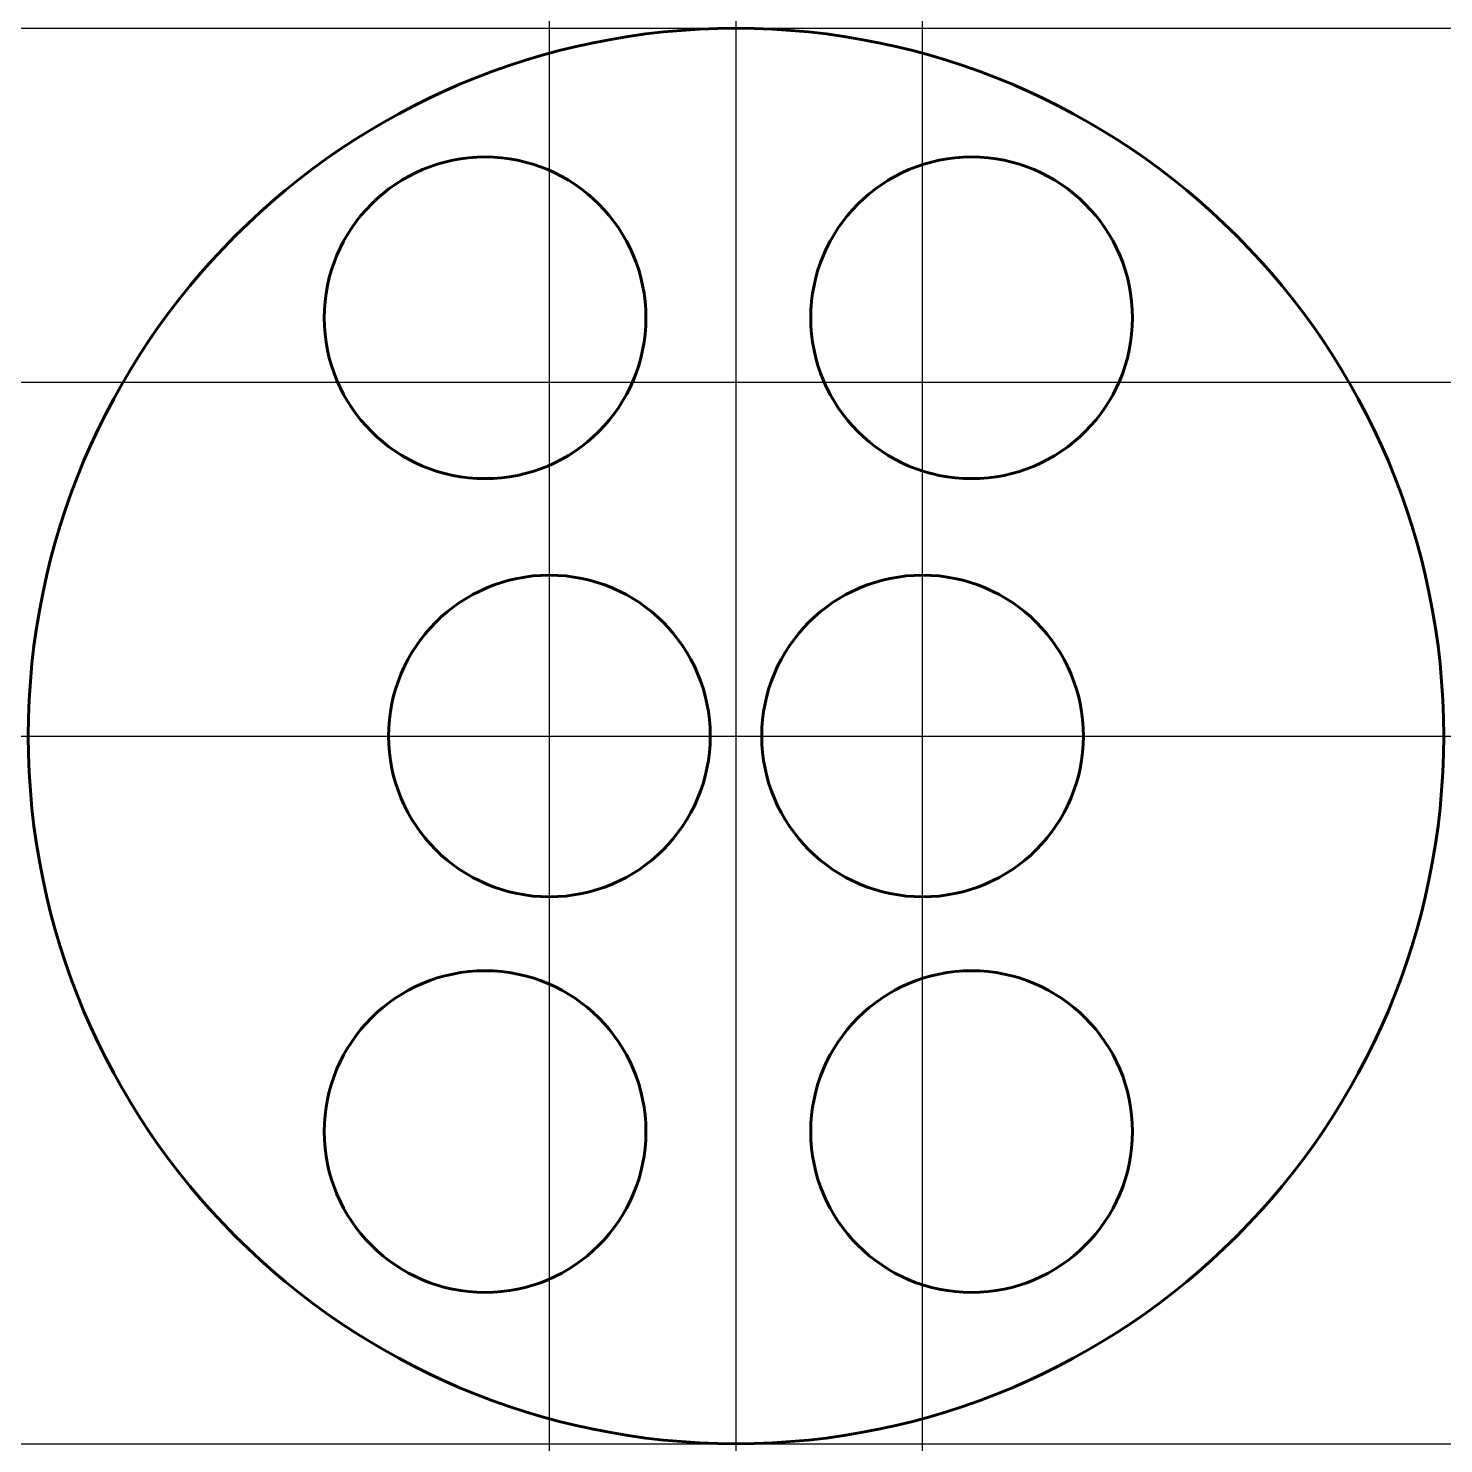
# Model space of a CAD drawing. Header units: millimetres. Extents: x -11 to 11, y -11 to 11.
import ezdxf

# ---------------------------------------------------------------- set-up
doc = ezdxf.new("R2010")
doc.units = ezdxf.units.MM
doc.linetypes.add('K5LT_BASIC', pattern=[0])

msp = doc.modelspace()

# ---------------------------------------------------------------- linework, layer by layer
at = {"color": 9, "true_color": 0xdca5c1}
for p, direction in [((0, 11), (1, 0)), ((0, 0), (0, 1)), ((-2.9, -29.713), (0, 1)), ((2.9, -29.713), (0, 1)), ((0, 5.5), (1, 0)), ((0, 0), (1, 0)), ((0, -11), (1, 0))]:
    msp.add_xline(p, direction, dxfattribs=at)
at = {"color": 5, "linetype": 'K5LT_BASIC', "lineweight": 60, "true_color": 0x0000ff}
for centre, radius in [((0, 0), 11), ((-3.9, 6.5), 2.5), ((3.662, 6.5), 2.5), ((-2.9, 0), 2.5), ((2.9, 0), 2.5), ((-3.9, -6.149), 2.5), ((3.662, -6.149), 2.5)]:
    msp.add_circle(centre, radius, dxfattribs=at)

doc.saveas('drawing.dxf')
